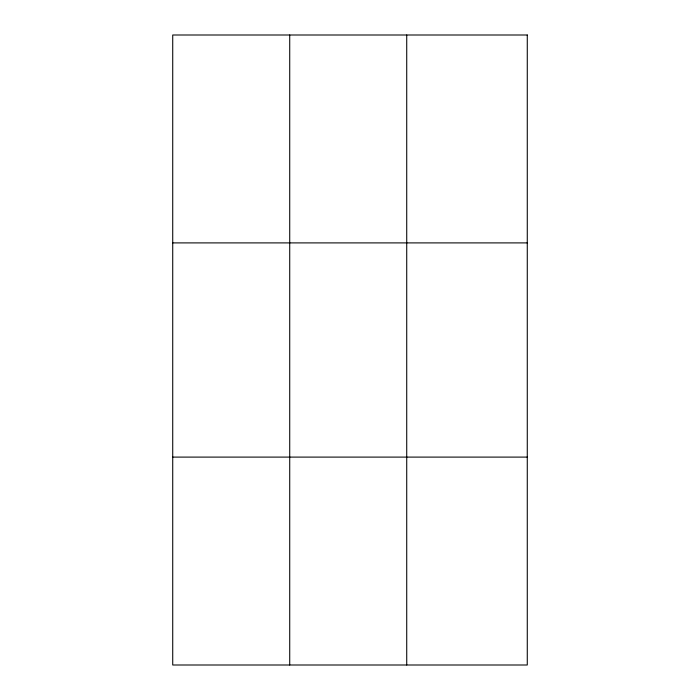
<?xml version="1.0" encoding="UTF-8"?>
<svg xmlns="http://www.w3.org/2000/svg" width="700" height="700" viewBox="0 0 700 700"><rect width="100%" height="100%" fill="white"/><g stroke="black" fill="none" stroke-linecap="round" stroke-linejoin="round"><path stroke-width="1.05" d="M289.721 35L289.721 665M406.726 35L406.726 665M172.725 242.9L527.275 242.9M172.725 457.1L527.275 457.1M527.275 35L527.275 665L172.725 665L172.725 35L527.275 35"/></g></svg>
